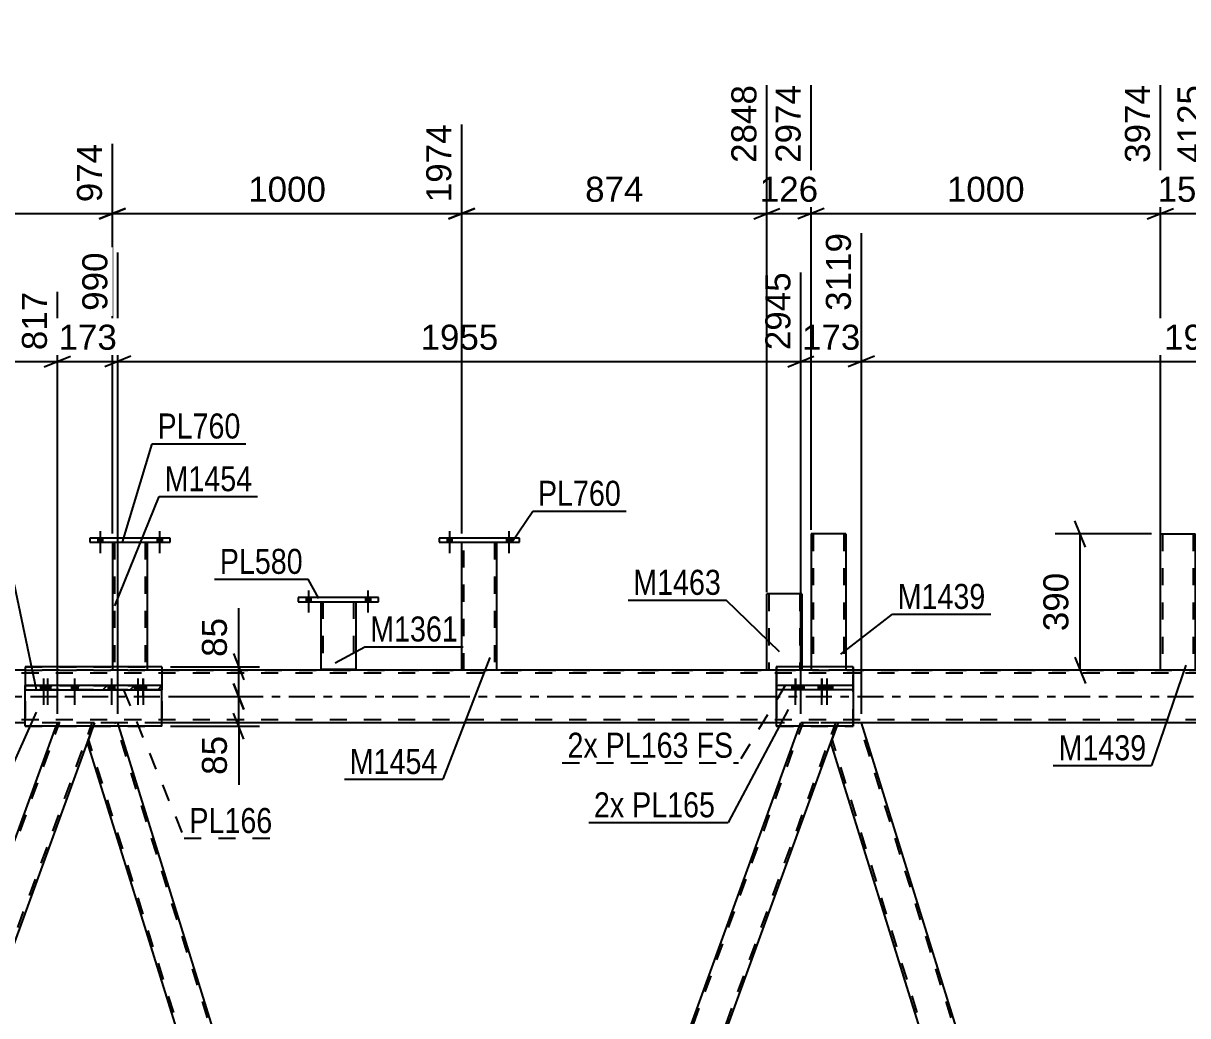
# Model space of a CAD drawing. Header units: millimetres. Extents: x 0 to 1189, y 0 to 841.
# Drawn here: x 126.6 to 259.9, y 559 to 672.6 of the extents above; entities that cross this region are included whole.
import ezdxf

# ---------------------------------------------------------------- set-up
doc = ezdxf.new("R2010")
doc.units = ezdxf.units.MM
doc.linetypes.add('DXK_LINE_DOT2', pattern=[3.9198, 1.9599, -1.9599])
doc.linetypes.add('DXK_LINE_DOT3', pattern=[5.9187, 2.979, -0.9799, 0.9799, -0.9799])
doc.styles.add('Arial', font='ARIAL.TTF', dxfattribs={"height": 0.2})
doc.styles.add('Arial Narrow', font='ARIALN.TTF', dxfattribs={"height": 0.2})

# ---------------------------------------------------------------- blocks, each defined once
blk = doc.blocks.new('Part-203723932-4303 - 4226')
at = {"color": 2, "linetype": 'Continuous'}
for p, q in [((221.59, 598.93), (212.79, 598.93)), ((212.79, 598.93), (212.79, 596.77)), ((221.59, 598.93), (221.59, 592.13)), ((212.79, 596.29), (212.79, 592.13)), ((221.59, 592.13), (212.79, 592.13))]:
    blk.add_line(p, q, dxfattribs=at)
at = {"color": 7, "linetype": 'DXK_LINE_DOT2'}
for p in [(212.79, 598.93), (212.79, 596.77)]:
    blk.add_line(p, (212.79, 596.29), dxfattribs=at)
blk = doc.blocks.new('Part-203723932-4416 - 4226')
at = {"color": 7, "linetype": 'DXK_LINE_DOT2'}
for p, q in [((212.82, 598.93), (212.82, 592.13)), ((221.6, 598.93), (212.82, 598.93)), ((221.6, 592.13), (221.6, 598.53)), ((212.82, 592.13), (221.6, 592.13))]:
    blk.add_line(p, q, dxfattribs=at)
at = {"color": 2, "linetype": 'Continuous'}
for p in [(221.59, 598.93), (221.6, 598.53)]:
    blk.add_line(p, (221.6, 598.93), dxfattribs=at)
blk = doc.blocks.new('Part-203723932-4243 - 4226')
at = {"color": 2, "linetype": 'Continuous'}
for p, q in [((256.78, 598.53), (256.78, 614.13)), ((256.78, 614.13), (260.78, 614.13)), ((260.78, 614.13), (260.78, 598.53))]:
    blk.add_line(p, q, dxfattribs=at)
at = {"color": 7, "linetype": 'DXK_LINE_DOT2'}
for p, q in [((257.02, 614.13), (257.02, 598.53)), ((260.46, 614.13), (260.48, 614.13)), ((260.48, 614.13), (260.52, 614.13)), ((260.52, 614.13), (260.54, 614.13)), ((260.54, 614.13), (260.54, 598.53)), ((260.78, 598.53), (256.78, 598.53))]:
    blk.add_line(p, q, dxfattribs=at)
blk = doc.blocks.new('Part-203723932-4258 - 4226')
at = {"color": 2, "linetype": 'Continuous'}
for p, q in [((176.78, 598.53), (176.78, 613.17)), ((180.78, 613.17), (180.78, 598.53))]:
    blk.add_line(p, q, dxfattribs=at)
at = {"color": 7, "linetype": 'DXK_LINE_DOT2'}
for p, q in [((176.78, 613.17), (180.78, 613.17)), ((177.02, 598.53), (177.02, 613.17)), ((180.54, 613.17), (180.54, 598.53)), ((180.78, 598.53), (176.78, 598.53))]:
    blk.add_line(p, q, dxfattribs=at)
blk = doc.blocks.new('Part-203723932-4267 - 4226')
at = {"color": 7, "linetype": 'DXK_LINE_DOT2'}
for p, q in [((324.33, 598.21), (97.8, 598.21)), ((126.79, 598.53), (324.33, 598.53)), ((142.45, 598.53), (126.79, 598.53)), ((221.59, 598.53), (212.79, 598.53)), ((324.33, 592.85), (97.8, 592.85)), ((142.45, 592.53), (126.79, 592.53)), ((221.59, 592.53), (212.79, 592.53))]:
    blk.add_line(p, q, dxfattribs=at)
at = {"color": 2, "linetype": 'Continuous'}
for p, q in [((126.79, 598.53), (101.8, 598.53)), ((212.79, 598.53), (142.45, 598.53)), ((324.33, 598.53), (221.59, 598.53)), ((126.79, 592.53), (101.8, 592.53)), ((212.79, 592.53), (142.45, 592.53)), ((324.33, 592.53), (221.59, 592.53))]:
    blk.add_line(p, q, dxfattribs=at)
at = {"color": 7, "linetype": 'DXK_LINE_DOT3'}
blk.add_line((97.8, 595.53), (324.33, 595.53), dxfattribs=at)
blk = doc.blocks.new('Part-203723932-4395 - 4226')
at = {"color": 7, "linetype": 'DXK_LINE_DOT2'}
for p, q in [((126.79, 596.77), (126.79, 596.29)), ((142.45, 596.77), (126.79, 596.77)), ((126.79, 596.29), (142.45, 596.29)), ((142.45, 596.29), (142.45, 596.77))]:
    blk.add_line(p, q, dxfattribs=at)
blk = doc.blocks.new('Part-203723932-4276 - 4226')
at = {"color": 2, "linetype": 'Continuous'}
for p, q in [((219.72, 592.13), (219.05, 590.28)), ((258.62, 476.78), (222.54, 592.53)), ((255.51, 473.31), (219.05, 590.28)), ((257.35, 473.31), (258.62, 476.78))]:
    blk.add_line(p, q, dxfattribs=at)
at = {"color": 7, "linetype": 'DXK_LINE_DOT2'}
for p, q in [((219.87, 592.53), (219.72, 592.13)), ((222.54, 592.53), (219.87, 592.53)), ((258.48, 476.41), (222.29, 592.53)), ((255.76, 473.31), (219.19, 590.65)), ((255.51, 473.31), (257.35, 473.31)), ((255.55, 473.31), (255.51, 473.31))]:
    blk.add_line(p, q, dxfattribs=at)
blk = doc.blocks.new('Part-203723932-4291 - 4226')
at = {"color": 7, "linetype": 'DXK_LINE_DOT2'}
for p, q in [((301, 592.53), (257.61, 473.31)), ((304.75, 592.53), (261.36, 473.31)), ((300.75, 592.53), (305, 592.53)), ((305, 592.53), (304.18, 590.28)), ((258.62, 476.78), (257.35, 473.31)), ((261.61, 473.31), (257.35, 473.31)), ((257.39, 473.31), (257.35, 473.31))]:
    blk.add_line(p, q, dxfattribs=at)
at = {"color": 2, "linetype": 'Continuous'}
for p, q in [((258.62, 476.78), (300.75, 592.53)), ((304.18, 590.28), (261.61, 473.31))]:
    blk.add_line(p, q, dxfattribs=at)
blk = doc.blocks.new('Part-203723932-4354 - 4226')
at = {"color": 2, "linetype": 'Continuous'}
for p, q in [((212.79, 596.77), (212.79, 596.29)), ((221.59, 596.77), (212.79, 596.77)), ((221.59, 596.29), (212.79, 596.29)), ((219.19, 596.29), (219.19, 596.77)), ((221.59, 596.77), (221.59, 596.29))]:
    blk.add_line(p, q, dxfattribs=at)
blk = doc.blocks.new('Part-203723932-4310 - 4226')
at = {"color": 2, "linetype": 'Continuous'}
for p, q in [((134.59, 592.13), (133.92, 590.28)), ((173.06, 478.14), (137.53, 592.13)), ((168.87, 478.14), (133.92, 590.28))]:
    blk.add_line(p, q, dxfattribs=at)
at = {"color": 7, "linetype": 'DXK_LINE_DOT2'}
for p, q in [((134.73, 592.53), (134.59, 592.13)), ((137.4, 592.53), (134.73, 592.53)), ((173.35, 476.41), (137.15, 592.53)), ((137.53, 592.13), (137.4, 592.53)), ((170.63, 473.31), (134.05, 590.65)), ((170.38, 473.31), (168.87, 478.14)), ((173.48, 476.78), (173.06, 478.14)), ((172.22, 473.31), (173.48, 476.78)), ((170.38, 473.31), (172.22, 473.31)), ((170.38, 473.31), (170.41, 473.31))]:
    blk.add_line(p, q, dxfattribs=at)
blk = doc.blocks.new('Part-203723932-4349 - 4226')
at = {"color": 7, "linetype": 'DXK_LINE_DOT2'}
for p, q in [((221.6, 596.77), (212.82, 596.77)), ((212.82, 596.77), (212.82, 596.29)), ((221.6, 596.29), (212.82, 596.29)), ((219.23, 596.77), (219.23, 596.29)), ((221.6, 596.77), (221.6, 596.29))]:
    blk.add_line(p, q, dxfattribs=at)
blk = doc.blocks.new('Part-203723932-4432 - 4226')
at = {"color": 7, "linetype": 'DXK_LINE_DOT2'}
for p, q in [((172.48, 473.31), (215.87, 592.53)), ((176.22, 473.31), (219.61, 592.53)), ((215.47, 592.13), (215.61, 592.53)), ((219.87, 592.53), (215.61, 592.53)), ((219.05, 590.28), (219.87, 592.53)), ((172.22, 473.31), (173.98, 478.14)), ((176.48, 473.31), (178.23, 478.14)), ((176.48, 473.31), (172.22, 473.31)), ((172.22, 473.31), (172.26, 473.31))]:
    blk.add_line(p, q, dxfattribs=at)
at = {"color": 2, "linetype": 'Continuous'}
for p, q in [((173.98, 478.14), (215.47, 592.13)), ((178.23, 478.14), (219.05, 590.28))]:
    blk.add_line(p, q, dxfattribs=at)
blk = doc.blocks.new('Part-203723932-4411 - 4226')
at = {"color": 2, "linetype": 'Continuous'}
for p, q in [((142.45, 598.93), (126.79, 598.93)), ((126.79, 598.93), (126.79, 596.77)), ((142.45, 598.93), (142.45, 596.77)), ((126.79, 592.13), (126.79, 596.29)), ((142.45, 592.13), (142.45, 596.29)), ((142.45, 592.13), (126.79, 592.13))]:
    blk.add_line(p, q, dxfattribs=at)
at = {"color": 7, "linetype": 'DXK_LINE_DOT2'}
for p, q in [((126.79, 596.77), (126.79, 596.29)), ((142.45, 596.77), (142.45, 596.29))]:
    blk.add_line(p, q, dxfattribs=at)
blk = doc.blocks.new('Part-203723932-4427 - 4226')
at = {"color": 2, "linetype": 'Continuous'}
for p, q in [((87.09, 473.31), (130.33, 592.13)), ((91.34, 473.31), (133.92, 590.28))]:
    blk.add_line(p, q, dxfattribs=at)
at = {"color": 7, "linetype": 'DXK_LINE_DOT2'}
for p, q in [((87.34, 473.31), (130.73, 592.53)), ((91.09, 473.31), (134.48, 592.53)), ((130.48, 592.53), (130.33, 592.13)), ((134.73, 592.53), (130.48, 592.53)), ((133.92, 590.28), (134.73, 592.53)), ((91.34, 473.31), (87.09, 473.31)), ((87.12, 473.31), (87.09, 473.31))]:
    blk.add_line(p, q, dxfattribs=at)
blk = doc.blocks.new('Bolt-203723932-4451 - 4226')
at = {"color": 1, "linetype": 'DXK_LINE_DOT2'}
for p, q in [((129.35, 597.57), (129.35, 594.57)), ((132.45, 597.57), (132.45, 594.57)), ((128.99, 596.77), (128.99, 596.29)), ((129.71, 596.77), (129.71, 596.29)), ((132.09, 596.77), (132.09, 596.29)), ((132.81, 596.77), (132.81, 596.29))]:
    blk.add_line(p, q, dxfattribs=at)
blk = doc.blocks.new('Bolt-203723932-4452 - 4226')
at = {"color": 1, "linetype": 'DXK_LINE_DOT2'}
for p, q in [((136.67, 597.57), (136.67, 594.57)), ((139.68, 597.57), (139.68, 594.57)), ((140.28, 597.57), (140.28, 594.57)), ((136.31, 596.77), (136.31, 596.29)), ((137.03, 596.77), (137.03, 596.29)), ((139.32, 596.77), (139.32, 596.29)), ((139.92, 596.77), (139.92, 596.29)), ((140.04, 596.77), (140.04, 596.29)), ((140.64, 596.77), (140.64, 596.29))]:
    blk.add_line(p, q, dxfattribs=at)
blk = doc.blocks.new('Part-203723932-4458 - 4226')
at = {"color": 7, "linetype": 'DXK_LINE_DOT2'}
for p, q in [((126.79, 598.93), (126.79, 592.13)), ((126.79, 598.93), (142.45, 598.93)), ((142.45, 598.93), (142.45, 592.13)), ((126.79, 592.13), (142.45, 592.13))]:
    blk.add_line(p, q, dxfattribs=at)
blk = doc.blocks.new('Part-203723932-4492 - 4226')
at = {"linetype": 'Continuous'}
h = blk.add_hatch(dxfattribs=at)
h.set_pattern_fill('', scale=0.7, style=0, pattern_type=0)
h.set_pattern_definition([(45, (142.4548, 596.7712), (-1.57154, 1.57154), [])])
h.paths.add_polyline_path([(142.45, 596.29), (142.45, 596.77), (126.79, 596.77), (126.79, 596.29)])
at = {"color": 7, "linetype": 'DXK_LINE_DOT2'}
for p, q in [((126.79, 596.29), (126.79, 596.77)), ((126.79, 596.77), (142.45, 596.77)), ((142.45, 596.29), (126.79, 596.29)), ((142.45, 596.77), (142.45, 596.29))]:
    blk.add_line(p, q, dxfattribs=at)
at = {"color": 2, "linetype": 'Continuous'}
for p, q in [((126.79, 596.29), (126.79, 596.77)), ((142.45, 596.77), (126.79, 596.77)), ((126.79, 596.29), (142.45, 596.29)), ((142.45, 596.29), (142.45, 596.77))]:
    blk.add_line(p, q, dxfattribs=at)
blk = doc.blocks.new('Part-203723932-4717 - 4226')
at = {"color": 2, "linetype": 'Continuous'}
for p, q in [((216.78, 614.13), (216.78, 598.93)), ((220.78, 614.13), (216.78, 614.13)), ((220.78, 614.13), (220.78, 598.93))]:
    blk.add_line(p, q, dxfattribs=at)
at = {"color": 7, "linetype": 'DXK_LINE_DOT2'}
for p, q in [((217.02, 614.13), (217.02, 598.53)), ((220.47, 614.13), (220.48, 614.13)), ((220.48, 614.13), (220.52, 614.13)), ((220.52, 614.13), (220.54, 614.13)), ((220.54, 614.13), (220.54, 598.53)), ((216.78, 598.93), (216.78, 598.53)), ((220.78, 598.93), (220.78, 598.53)), ((220.78, 598.53), (216.78, 598.53))]:
    blk.add_line(p, q, dxfattribs=at)
blk = doc.blocks.new('Bolt-203723932-4824 - 4226')
at = {"linetype": 'Continuous'}
for points in [[(135.1, 613.17), (135.66, 613.17), (135.66, 613.65), (135.1, 613.65)], [(135.1, 613.17), (135.66, 613.17), (135.66, 613.65), (135.1, 613.65)], [(141.9, 613.17), (142.46, 613.17), (142.46, 613.65), (141.9, 613.65)], [(141.9, 613.17), (142.46, 613.17), (142.46, 613.65), (141.9, 613.65)]]:
    blk.add_hatch(color=1, dxfattribs=at).paths.add_polyline_path(points)
at = {"color": 1, "linetype": 'Continuous'}
for p, q in [((135.1, 613.65), (135.1, 613.17)), ((135.1, 613.65), (135.1, 613.17)), ((135.38, 614.45), (135.38, 611.93)), ((135.38, 614.45), (135.38, 611.93)), ((135.66, 613.65), (135.66, 613.17)), ((135.66, 613.65), (135.66, 613.17)), ((141.9, 613.65), (141.9, 613.17)), ((141.9, 613.65), (141.9, 613.17)), ((142.18, 614.45), (142.18, 611.93)), ((142.18, 614.45), (142.18, 611.93)), ((142.46, 613.65), (142.46, 613.17)), ((142.46, 613.65), (142.46, 613.17))]:
    blk.add_line(p, q, dxfattribs=at)
blk = doc.blocks.new('Bolt-203723932-4551 - 4226')
at = {"linetype": 'Continuous'}
for points in [[(129.25, 596.77), (128.53, 596.77), (128.53, 596.29), (129.25, 596.29)], [(129.71, 596.77), (128.99, 596.77), (128.99, 596.29), (129.71, 596.29)], [(132.8, 596.77), (132.08, 596.77), (132.08, 596.29), (132.8, 596.29)]]:
    blk.add_hatch(color=1, dxfattribs=at).paths.add_polyline_path(points)
at = {"color": 1, "linetype": 'Continuous'}
for p, q in [((128.89, 597.57), (128.89, 594.57)), ((129.35, 597.57), (129.35, 594.57)), ((132.44, 597.57), (132.44, 594.57)), ((128.53, 596.77), (128.53, 596.29)), ((128.99, 596.77), (128.99, 596.29)), ((129.25, 596.77), (129.25, 596.29)), ((129.71, 596.77), (129.71, 596.29)), ((132.08, 596.77), (132.08, 596.29)), ((132.8, 596.77), (132.8, 596.29))]:
    blk.add_line(p, q, dxfattribs=at)
blk = doc.blocks.new('Bolt-203723932-4552 - 4226')
at = {"linetype": 'Continuous'}
for points in [[(137.03, 596.77), (136.31, 596.77), (136.31, 596.29), (137.03, 596.29)], [(140.04, 596.77), (139.32, 596.77), (139.32, 596.29), (140.04, 596.29)], [(140.65, 596.77), (139.93, 596.77), (139.93, 596.29), (140.65, 596.29)]]:
    blk.add_hatch(color=1, dxfattribs=at).paths.add_polyline_path(points)
at = {"color": 1, "linetype": 'Continuous'}
for p, q in [((136.67, 597.57), (136.67, 594.57)), ((139.68, 597.57), (139.68, 594.57)), ((140.29, 597.57), (140.29, 594.57)), ((136.31, 596.77), (136.31, 596.29)), ((137.03, 596.77), (137.03, 596.29)), ((139.32, 596.77), (139.32, 596.29)), ((139.93, 596.77), (139.93, 596.29)), ((140.04, 596.77), (140.04, 596.29)), ((140.65, 596.77), (140.65, 596.29))]:
    blk.add_line(p, q, dxfattribs=at)
blk = doc.blocks.new('Bolt-203723932-4553 - 4226')
at = {"color": 1, "linetype": 'DXK_LINE_DOT2'}
for p, q in [((214.98, 597.57), (214.98, 594.57)), ((215.58, 597.57), (215.58, 594.57)), ((218, 597.57), (218, 594.57)), ((218.6, 597.57), (218.6, 594.57)), ((214.62, 596.77), (214.62, 596.29)), ((215.22, 596.77), (215.22, 596.29)), ((215.34, 596.77), (215.34, 596.29)), ((215.94, 596.77), (215.94, 596.29)), ((217.64, 596.77), (217.64, 596.29)), ((218.24, 596.77), (218.24, 596.29)), ((218.36, 596.77), (218.36, 596.29)), ((218.96, 596.77), (218.96, 596.29))]:
    blk.add_line(p, q, dxfattribs=at)
blk = doc.blocks.new('Part-203723932-4897 - 4226')
at = {"color": 2, "linetype": 'Continuous'}
for p, q in [((134.18, 613.65), (134.18, 613.17)), ((143.38, 613.65), (134.18, 613.65)), ((143.38, 613.17), (143.38, 613.65)), ((134.18, 613.17), (143.38, 613.17))]:
    blk.add_line(p, q, dxfattribs=at)
blk = doc.blocks.new('Bolt-203723932-4632 - 4226')
at = {"linetype": 'Continuous'}
for points in [[(215.31, 596.77), (214.59, 596.77), (214.59, 596.29), (215.31, 596.29)], [(215.92, 596.77), (215.2, 596.77), (215.2, 596.29), (215.92, 596.29)], [(218.33, 596.77), (217.61, 596.77), (217.61, 596.29), (218.33, 596.29)], [(218.93, 596.77), (218.21, 596.77), (218.21, 596.29), (218.93, 596.29)]]:
    blk.add_hatch(color=1, dxfattribs=at).paths.add_polyline_path(points)
at = {"color": 1, "linetype": 'Continuous'}
for p, q in [((214.95, 597.57), (214.95, 594.57)), ((215.56, 597.57), (215.56, 594.57)), ((217.97, 597.57), (217.97, 594.57)), ((218.57, 597.57), (218.57, 594.57)), ((214.59, 596.77), (214.59, 596.29)), ((215.2, 596.77), (215.2, 596.29)), ((215.31, 596.77), (215.31, 596.29)), ((215.92, 596.77), (215.92, 596.29)), ((217.61, 596.77), (217.61, 596.29)), ((218.21, 596.77), (218.21, 596.29)), ((218.33, 596.77), (218.33, 596.29)), ((218.93, 596.77), (218.93, 596.29))]:
    blk.add_line(p, q, dxfattribs=at)
blk = doc.blocks.new('Part-203723932-4645 - 4226')
at = {"color": 2, "linetype": 'Continuous'}
for p, q in [((174.18, 613.65), (174.18, 613.17)), ((183.38, 613.65), (174.18, 613.65)), ((183.38, 613.17), (183.38, 613.65)), ((174.18, 613.17), (183.38, 613.17))]:
    blk.add_line(p, q, dxfattribs=at)
blk = doc.blocks.new('Bolt-203723932-4686 - 4226')
at = {"linetype": 'Continuous'}
for points in [[(175.1, 613.17), (175.66, 613.17), (175.66, 613.65), (175.1, 613.65)], [(175.1, 613.17), (175.66, 613.17), (175.66, 613.65), (175.1, 613.65)], [(181.9, 613.17), (182.46, 613.17), (182.46, 613.65), (181.9, 613.65)], [(181.9, 613.17), (182.46, 613.17), (182.46, 613.65), (181.9, 613.65)]]:
    blk.add_hatch(color=1, dxfattribs=at).paths.add_polyline_path(points)
at = {"color": 1, "linetype": 'Continuous'}
for p, q in [((175.1, 613.65), (175.1, 613.17)), ((175.1, 613.65), (175.1, 613.17)), ((175.38, 614.45), (175.38, 611.93)), ((175.38, 614.45), (175.38, 611.93)), ((175.66, 613.65), (175.66, 613.17)), ((175.66, 613.65), (175.66, 613.17)), ((181.9, 613.65), (181.9, 613.17)), ((181.9, 613.65), (181.9, 613.17)), ((182.18, 614.45), (182.18, 611.93)), ((182.18, 614.45), (182.18, 611.93)), ((182.46, 613.65), (182.46, 613.17)), ((182.46, 613.65), (182.46, 613.17))]:
    blk.add_line(p, q, dxfattribs=at)
blk = doc.blocks.new('Part-203723932-4774 - 4226')
at = {"color": 2, "linetype": 'Continuous'}
for p, q in [((211.72, 598.53), (211.72, 607.26)), ((215.72, 607.26), (211.72, 607.26)), ((215.72, 607.26), (215.72, 598.93))]:
    blk.add_line(p, q, dxfattribs=at)
at = {"color": 7, "linetype": 'DXK_LINE_DOT2'}
for p, q in [((211.96, 607.26), (211.96, 598.53)), ((215.41, 607.26), (215.42, 607.26)), ((215.42, 607.26), (215.46, 607.26)), ((215.46, 607.26), (215.48, 607.26)), ((215.48, 607.26), (215.48, 598.53)), ((215.72, 598.93), (215.72, 598.53)), ((215.72, 598.53), (211.72, 598.53))]:
    blk.add_line(p, q, dxfattribs=at)
blk = doc.blocks.new('Part-203723932-4794 - 4226')
at = {"color": 2, "linetype": 'Continuous'}
for p, q in [((160.64, 606.37), (160.64, 598.6)), ((164.64, 606.37), (164.64, 598.6)), ((164.6, 598.6), (160.64, 598.6)), ((164.64, 598.6), (164.6, 598.6))]:
    blk.add_line(p, q, dxfattribs=at)
at = {"color": 7, "linetype": 'DXK_LINE_DOT2'}
for p, q in [((160.64, 606.37), (164.64, 606.37)), ((160.88, 606.37), (160.88, 598.6)), ((164.4, 606.37), (164.4, 598.6)), ((164.38, 598.6), (164.4, 598.6)), ((164.64, 598.6), (164.64, 598.6))]:
    blk.add_line(p, q, dxfattribs=at)
blk = doc.blocks.new('Part-203723932-4799 - 4226')
at = {"color": 2, "linetype": 'Continuous'}
for p, q in [((158.04, 606.85), (158.04, 606.37)), ((167.24, 606.85), (158.04, 606.85)), ((167.24, 606.37), (167.24, 606.85)), ((158.04, 606.37), (167.24, 606.37))]:
    blk.add_line(p, q, dxfattribs=at)
blk = doc.blocks.new('Bolt-203723932-4823 - 4226')
at = {"linetype": 'Continuous'}
for points in [[(158.96, 606.37), (159.52, 606.37), (159.52, 606.85), (158.96, 606.85)], [(158.96, 606.37), (159.52, 606.37), (159.52, 606.85), (158.96, 606.85)], [(165.76, 606.37), (166.32, 606.37), (166.32, 606.85), (165.76, 606.85)], [(165.76, 606.37), (166.32, 606.37), (166.32, 606.85), (165.76, 606.85)]]:
    blk.add_hatch(color=1, dxfattribs=at).paths.add_polyline_path(points)
at = {"color": 1, "linetype": 'Continuous'}
for p, q in [((158.96, 606.85), (158.96, 606.37)), ((158.96, 606.85), (158.96, 606.37)), ((159.24, 607.65), (159.24, 605.13)), ((159.24, 607.65), (159.24, 605.13)), ((159.52, 606.85), (159.52, 606.37)), ((159.52, 606.85), (159.52, 606.37)), ((165.76, 606.85), (165.76, 606.37)), ((165.76, 606.85), (165.76, 606.37)), ((166.04, 607.65), (166.04, 605.13)), ((166.04, 607.65), (166.04, 605.13)), ((166.32, 606.85), (166.32, 606.37)), ((166.32, 606.85), (166.32, 606.37))]:
    blk.add_line(p, q, dxfattribs=at)
blk = doc.blocks.new('Part-203723932-4902 - 4226')
at = {"color": 2, "linetype": 'Continuous'}
for p, q in [((136.78, 613.17), (136.78, 598.93)), ((140.78, 613.17), (140.78, 598.93))]:
    blk.add_line(p, q, dxfattribs=at)
at = {"color": 7, "linetype": 'DXK_LINE_DOT2'}
for p, q in [((136.78, 613.17), (140.78, 613.17)), ((137.02, 613.17), (137.02, 598.53)), ((140.54, 613.17), (140.54, 598.53)), ((136.78, 598.93), (136.78, 598.53)), ((140.78, 598.93), (140.78, 598.53)), ((140.78, 598.53), (136.78, 598.53))]:
    blk.add_line(p, q, dxfattribs=at)
blk = doc.blocks.new('StraightDimension-203723932-18892 - 4226')
at = {"color": 7, "linetype": 'Continuous'}
for p, q in [((248.19, 612.63), (246.99, 615.63)), ((255.78, 614.13), (244.74, 614.13)), ((247.59, 598.53), (247.59, 614.13)), ((246.99, 600.03), (248.19, 597.03)), ((255.78, 598.53), (244.74, 598.53))]:
    blk.add_line(p, q, dxfattribs=at)
at = {"color": 0}
blk.add_wipeout([(246.84, 610.27), (242.64, 610.27), (242.64, 602.4), (246.84, 602.4)], dxfattribs=at)
at = {"color": 3, "style": 'Arial'}
blk.add_text('390', height=2.865, rotation=90.0002, dxfattribs=at).set_placement((246.24, 603))
blk = doc.blocks.new('StraightDimension-203723932-49500 - 4226')
at = {"color": 7, "linetype": 'Continuous'}
for p, q in [((216.78, 614.61), (216.78, 665.49)), ((256.78, 613.52), (256.78, 665.49)), ((218.28, 651.39), (215.28, 650.19)), ((216.78, 650.79), (256.78, 650.79)), ((255.28, 650.19), (258.28, 651.39))]:
    blk.add_line(p, q, dxfattribs=at)
at = {"color": 0}
blk.add_wipeout([(241.82, 651.54), (241.82, 655.74), (231.73, 655.74), (231.73, 651.54)], dxfattribs=at)
at = {"color": 3, "style": 'Arial'}
blk.add_text('1000', height=2.865, dxfattribs=at).set_placement((232.33, 652.14))
at = {"color": 0, "linetype": 'Continuous'}
blk.add_wipeout([(256.18, 666.09), (251.98, 666.09), (251.98, 655.99), (256.18, 655.99)], dxfattribs=at)
at = {"color": 3, "linetype": 'Continuous', "style": 'Arial'}
blk.add_text('3974', height=2.865, rotation=90.0002, dxfattribs=at).set_placement((255.58, 656.59))
blk = doc.blocks.new('StraightDimension-203723932-49499 - 4226')
at = {"color": 7, "linetype": 'Continuous'}
for p, q in [((256.78, 613.52), (256.78, 665.49)), ((262.8, 606.94), (262.8, 665.49)), ((255.28, 650.19), (258.28, 651.39)), ((256.78, 650.79), (262.8, 650.79)), ((264.3, 651.39), (261.3, 650.19))]:
    blk.add_line(p, q, dxfattribs=at)
at = {"color": 0}
blk.add_wipeout([(263.72, 651.54), (263.72, 655.74), (255.85, 655.74), (255.85, 651.54)], dxfattribs=at)
at = {"color": 3, "style": 'Arial'}
blk.add_text('151', height=2.865, dxfattribs=at).set_placement((256.45, 652.14))
at = {"color": 0, "linetype": 'Continuous'}
blk.add_wipeout([(262.2, 666.09), (258, 666.09), (258, 655.99), (262.2, 655.99)], dxfattribs=at)
at = {"color": 3, "linetype": 'Continuous', "style": 'Arial'}
blk.add_text('4125', height=2.865, rotation=90.0002, dxfattribs=at).set_placement((261.6, 656.59))
blk = doc.blocks.new('StraightDimension-203723932-50500 - 4226')
at = {"color": 7, "linetype": 'Continuous'}
for p, q in [((151.24, 598.93), (151.24, 605.63)), ((151.24, 598.93), (151.24, 605.63)), ((150.64, 600.43), (151.84, 597.43)), ((143.45, 598.93), (153.64, 598.93)), ((151.24, 595.53), (151.24, 598.93)), ((151.84, 594.03), (150.64, 597.03)), ((143.45, 595.53), (153.64, 595.53))]:
    blk.add_line(p, q, dxfattribs=at)
at = {"color": 0}
blk.add_wipeout([(150.49, 605.1), (146.29, 605.1), (146.29, 599.46), (150.49, 599.46)], dxfattribs=at)
at = {"color": 3, "style": 'Arial'}
blk.add_text('85', height=2.865, rotation=90.0002, dxfattribs=at).set_placement((149.89, 600.06))
blk = doc.blocks.new('StraightDimension-203723932-12432 - 4226')
at = {"color": 7, "linetype": 'Continuous'}
for p, q in [((130.48, 593.53), (130.48, 641.83)), ((97.8, 599.53), (97.8, 637.38)), ((99.3, 634.46), (96.3, 633.26)), ((97.8, 633.86), (130.48, 633.86)), ((128.98, 633.26), (131.98, 634.46))]:
    blk.add_line(p, q, dxfattribs=at)
at = {"color": 0}
blk.add_wipeout([(118.07, 634.61), (118.07, 638.81), (110.2, 638.81), (110.2, 634.61)], dxfattribs=at)
at = {"color": 3, "style": 'Arial'}
blk.add_text('817', height=2.865, dxfattribs=at).set_placement((110.8, 635.21))
at = {"color": 0, "linetype": 'Continuous'}
for points in [[(129.88, 642.43), (125.68, 642.43), (125.68, 634.56), (129.88, 634.56)], [(97.2, 637.98), (93, 637.98), (93, 634.56), (97.2, 634.56)]]:
    blk.add_wipeout(points, dxfattribs=at)
at = {"color": 3, "linetype": 'Continuous', "style": 'Arial'}
for s, height, p in [('817', 2.865, (129.28, 635.16)), ('0', 2.87, (96.6, 635.16))]:
    blk.add_text(s, height=height, rotation=90.0002, dxfattribs=at).set_placement(p)
blk = doc.blocks.new('StraightDimension-203723932-49503 - 4226')
at = {"color": 7, "linetype": 'Continuous'}
for p, q in [((176.78, 614.17), (176.78, 660.99)), ((136.78, 614.17), (136.78, 658.77)), ((138.28, 651.39), (135.28, 650.19)), ((136.78, 650.79), (176.78, 650.79)), ((175.28, 650.19), (178.28, 651.39))]:
    blk.add_line(p, q, dxfattribs=at)
at = {"color": 0}
blk.add_wipeout([(161.82, 651.54), (161.82, 655.74), (151.73, 655.74), (151.73, 651.54)], dxfattribs=at)
at = {"color": 3, "style": 'Arial'}
blk.add_text('1000', height=2.865, dxfattribs=at).set_placement((152.33, 652.14))
at = {"color": 0, "linetype": 'Continuous'}
blk.add_wipeout([(176.18, 661.59), (171.98, 661.59), (171.98, 651.49), (176.18, 651.49)], dxfattribs=at)
at = {"color": 3, "linetype": 'Continuous', "style": 'Arial'}
blk.add_text('1974', height=2.865, rotation=90.0002, dxfattribs=at).set_placement((175.58, 652.09))
blk = doc.blocks.new('StraightDimension-203723932-49504 - 4226')
at = {"color": 7, "linetype": 'Continuous'}
for p, q in [((104.36, 614.89), (104.36, 672.57)), ((136.78, 614.17), (136.78, 658.77)), ((105.86, 651.39), (102.86, 650.19)), ((104.36, 650.79), (136.78, 650.79)), ((135.28, 650.19), (138.28, 651.39))]:
    blk.add_line(p, q, dxfattribs=at)
at = {"color": 0}
blk.add_wipeout([(124.5, 651.54), (124.5, 655.74), (116.63, 655.74), (116.63, 651.54)], dxfattribs=at)
at = {"color": 3, "style": 'Arial'}
blk.add_text('810', height=2.865, dxfattribs=at).set_placement((117.23, 652.14))
at = {"color": 0, "linetype": 'Continuous'}
blk.add_wipeout([(136.18, 659.37), (131.98, 659.37), (131.98, 651.49), (136.18, 651.49)], dxfattribs=at)
at = {"color": 3, "linetype": 'Continuous', "style": 'Arial'}
blk.add_text('974', height=2.865, rotation=90.0002, dxfattribs=at).set_placement((135.58, 652.09))
blk = doc.blocks.new('StraightDimension-203723932-12429 - 4226')
at = {"color": 7, "linetype": 'Continuous'}
for p, q in [((222.54, 593.53), (222.54, 648.55)), ((215.61, 593.53), (215.61, 644.05)), ((214.11, 633.26), (217.11, 634.46)), ((215.61, 633.86), (222.54, 633.86)), ((224.04, 634.46), (221.04, 633.26))]:
    blk.add_line(p, q, dxfattribs=at)
at = {"color": 0}
blk.add_wipeout([(223.01, 634.61), (223.01, 638.81), (215.14, 638.81), (215.14, 634.61)], dxfattribs=at)
at = {"color": 3, "style": 'Arial'}
blk.add_text('173', height=2.865, dxfattribs=at).set_placement((215.74, 635.21))
at = {"color": 0, "linetype": 'Continuous'}
blk.add_wipeout([(221.94, 649.15), (217.74, 649.15), (217.74, 639.06), (221.94, 639.06)], dxfattribs=at)
at = {"color": 3, "linetype": 'Continuous', "style": 'Arial'}
blk.add_text('3119', height=2.865, rotation=90.0002, dxfattribs=at).set_placement((221.34, 639.66))
blk = doc.blocks.new('StraightDimension-203723932-12428 - 4226')
at = {"color": 7, "linetype": 'Continuous'}
for p, q in [((222.54, 593.53), (222.54, 648.55)), ((300.75, 593.53), (300.75, 644.05)), ((224.04, 634.46), (221.04, 633.26)), ((222.54, 633.86), (300.75, 633.86)), ((299.25, 633.26), (302.25, 634.46))]:
    blk.add_line(p, q, dxfattribs=at)
at = {"color": 0}
blk.add_wipeout([(266.69, 634.61), (266.69, 638.81), (256.6, 638.81), (256.6, 634.61)], dxfattribs=at)
at = {"color": 3, "style": 'Arial'}
blk.add_text('1955', height=2.865, dxfattribs=at).set_placement((257.2, 635.21))
at = {"color": 0, "linetype": 'Continuous'}
blk.add_wipeout([(300.15, 644.65), (295.95, 644.65), (295.95, 634.56), (300.15, 634.56)], dxfattribs=at)
at = {"color": 3, "linetype": 'Continuous', "style": 'Arial'}
blk.add_text('5074', height=2.865, rotation=90.0002, dxfattribs=at).set_placement((299.55, 635.16))
blk = doc.blocks.new('StraightDimension-203723932-49501 - 4226')
at = {"color": 7, "linetype": 'Continuous'}
for p, q in [((211.72, 607.45), (211.72, 665.49)), ((216.78, 614.61), (216.78, 665.49)), ((210.22, 650.19), (213.22, 651.39)), ((211.72, 650.79), (216.78, 650.79)), ((218.28, 651.39), (215.28, 650.19))]:
    blk.add_line(p, q, dxfattribs=at)
at = {"color": 0}
blk.add_wipeout([(218.18, 651.54), (218.18, 655.74), (210.31, 655.74), (210.31, 651.54)], dxfattribs=at)
at = {"color": 3, "style": 'Arial'}
blk.add_text('126', height=2.865, dxfattribs=at).set_placement((210.91, 652.14))
at = {"color": 0, "linetype": 'Continuous'}
blk.add_wipeout([(216.18, 666.09), (211.98, 666.09), (211.98, 655.99), (216.18, 655.99)], dxfattribs=at)
at = {"color": 3, "linetype": 'Continuous', "style": 'Arial'}
blk.add_text('2974', height=2.865, rotation=90.0002, dxfattribs=at).set_placement((215.58, 656.59))
blk = doc.blocks.new('StraightDimension-203723932-12430 - 4226')
at = {"color": 7, "linetype": 'Continuous'}
for p, q in [((137.4, 593.53), (137.4, 646.33)), ((215.61, 593.53), (215.61, 644.05)), ((138.9, 634.46), (135.9, 633.26)), ((137.4, 633.86), (215.61, 633.86)), ((214.11, 633.26), (217.11, 634.46))]:
    blk.add_line(p, q, dxfattribs=at)
at = {"color": 0}
blk.add_wipeout([(181.56, 634.61), (181.56, 638.81), (171.46, 638.81), (171.46, 634.61)], dxfattribs=at)
at = {"color": 3, "style": 'Arial'}
blk.add_text('1955', height=2.865, dxfattribs=at).set_placement((172.06, 635.21))
at = {"color": 0, "linetype": 'Continuous'}
blk.add_wipeout([(215.01, 644.65), (210.81, 644.65), (210.81, 634.56), (215.01, 634.56)], dxfattribs=at)
at = {"color": 3, "linetype": 'Continuous', "style": 'Arial'}
blk.add_text('2945', height=2.865, rotation=90.0002, dxfattribs=at).set_placement((214.41, 635.16))
blk = doc.blocks.new('StraightDimension-203723932-12431 - 4226')
at = {"color": 7, "linetype": 'Continuous'}
for p, q in [((137.4, 593.53), (137.4, 646.33)), ((130.48, 593.53), (130.48, 641.83)), ((128.98, 633.26), (131.98, 634.46)), ((130.48, 633.86), (137.4, 633.86)), ((138.9, 634.46), (135.9, 633.26))]:
    blk.add_line(p, q, dxfattribs=at)
at = {"color": 0}
blk.add_wipeout([(137.88, 634.61), (137.88, 638.81), (130.01, 638.81), (130.01, 634.61)], dxfattribs=at)
at = {"color": 3, "style": 'Arial'}
blk.add_text('173', height=2.865, dxfattribs=at).set_placement((130.61, 635.21))
at = {"color": 0, "linetype": 'Continuous'}
blk.add_wipeout([(136.8, 646.93), (132.6, 646.93), (132.6, 639.06), (136.8, 639.06)], dxfattribs=at)
at = {"color": 3, "linetype": 'Continuous', "style": 'Arial'}
blk.add_text('990', height=2.865, rotation=90.0002, dxfattribs=at).set_placement((136.2, 639.66))
blk = doc.blocks.new('StraightDimension-203723932-49502 - 4226')
at = {"color": 7, "linetype": 'Continuous'}
for p, q in [((211.72, 607.45), (211.72, 665.49)), ((176.78, 614.17), (176.78, 660.99)), ((178.28, 651.39), (175.28, 650.19)), ((176.78, 650.79), (211.72, 650.79)), ((210.22, 650.19), (213.22, 651.39))]:
    blk.add_line(p, q, dxfattribs=at)
at = {"color": 0}
blk.add_wipeout([(198.18, 651.54), (198.18, 655.74), (190.31, 655.74), (190.31, 651.54)], dxfattribs=at)
at = {"color": 3, "style": 'Arial'}
blk.add_text('874', height=2.865, dxfattribs=at).set_placement((190.91, 652.14))
at = {"color": 0, "linetype": 'Continuous'}
blk.add_wipeout([(211.12, 666.09), (206.92, 666.09), (206.92, 655.99), (211.12, 655.99)], dxfattribs=at)
at = {"color": 3, "linetype": 'Continuous', "style": 'Arial'}
blk.add_text('2848', height=2.865, rotation=90.0002, dxfattribs=at).set_placement((210.52, 656.59))
blk = doc.blocks.new('StraightDimension-203723932-50501 - 4226')
at = {"color": 7, "linetype": 'Continuous'}
for p, q in [((150.64, 597.03), (151.84, 594.03)), ((143.45, 595.53), (153.64, 595.53)), ((151.24, 592.13), (151.24, 595.53)), ((151.84, 590.63), (150.64, 593.63)), ((143.45, 592.13), (153.64, 592.13)), ((151.24, 592.13), (151.24, 585.43)), ((151.24, 592.13), (151.24, 585.43))]:
    blk.add_line(p, q, dxfattribs=at)
at = {"color": 0}
blk.add_wipeout([(150.49, 591.61), (146.29, 591.61), (146.29, 585.96), (150.49, 585.96)], dxfattribs=at)
at = {"color": 3, "style": 'Arial'}
blk.add_text('85', height=2.865, rotation=90.0002, dxfattribs=at).set_placement((149.89, 586.56))
blk = doc.blocks.new('Mark-203723932-4239 - 4226')
at = {"color": 0}
blk.add_wipeout([(255.17, 588.23), (255.17, 591.23), (245.12, 591.23), (245.12, 588.23)], dxfattribs=at)
blk.add_wipeout([(255.17, 588.23), (255.17, 591.23), (245.12, 591.23), (245.12, 588.23)], dxfattribs=at)
at = {"color": 30, "linetype": 'Continuous'}
for p in [(259.71, 599.11), (244.52, 587.63)]:
    blk.add_line(p, (255.77, 587.63), dxfattribs=at)
at = {"color": 3, "style": 'Arial Narrow'}
blk.add_text('M1439', height=2.863, dxfattribs=at).set_placement((245.12, 588.23))
blk = doc.blocks.new('Mark-203723932-4254 - 4226')
at = {"color": 0}
blk.add_wipeout([(174.01, 586.65), (174.01, 589.65), (163.96, 589.65), (163.96, 586.65)], dxfattribs=at)
blk.add_wipeout([(174.01, 586.65), (174.01, 589.65), (163.96, 589.65), (163.96, 586.65)], dxfattribs=at)
at = {"color": 30, "linetype": 'Continuous'}
for p in [(180.01, 599.99), (163.36, 586.05)]:
    blk.add_line(p, (174.61, 586.05), dxfattribs=at)
at = {"color": 3, "style": 'Arial Narrow'}
blk.add_text('M1454', height=2.863, dxfattribs=at).set_placement((163.96, 586.65))
blk = doc.blocks.new('Mark-203723932-4790 - 4226')
at = {"color": 0}
blk.add_wipeout([(176.35, 601.82), (176.35, 604.82), (166.3, 604.82), (166.3, 601.82)], dxfattribs=at)
blk.add_wipeout([(176.35, 601.82), (176.35, 604.82), (166.3, 604.82), (166.3, 601.82)], dxfattribs=at)
at = {"color": 30, "linetype": 'Continuous'}
for p, q in [((162.3, 599.37), (165.7, 601.22)), ((165.7, 601.22), (176.95, 601.22))]:
    blk.add_line(p, q, dxfattribs=at)
at = {"color": 3, "style": 'Arial Narrow'}
blk.add_text('M1361', height=2.863, dxfattribs=at).set_placement((166.3, 601.82))
blk = doc.blocks.new('Mark-203723932-4641 - 4226')
at = {"color": 0}
blk.add_wipeout([(195.01, 617.35), (195.01, 620.35), (185.51, 620.35), (185.51, 617.35)], dxfattribs=at)
blk.add_wipeout([(195.01, 617.35), (195.01, 620.35), (185.51, 620.35), (185.51, 617.35)], dxfattribs=at)
at = {"color": 30, "linetype": 'Continuous'}
for p, q in [((182.52, 613.17), (184.91, 616.75)), ((184.91, 616.75), (195.61, 616.75))]:
    blk.add_line(p, q, dxfattribs=at)
at = {"color": 3, "style": 'Arial Narrow'}
blk.add_text('PL760', height=2.863, dxfattribs=at).set_placement((185.51, 617.35))
blk = doc.blocks.new('MarkSet-203723932-5427 - 4226')
at = {"color": 30, "linetype": 'Continuous'}
blk.add_line((128.05, 593.72), (122.01, 580.25), dxfattribs=at)
at = {"color": 0}
for points in [[(110.11, 580.85), (110.11, 583.85), (106.64, 583.85), (106.64, 580.85)], [(120.51, 580.85), (120.51, 583.85), (111.01, 583.85), (111.01, 580.85)]]:
    blk.add_wipeout(points, dxfattribs=at)
for points in [[(110.11, 580.85), (110.11, 583.85), (106.64, 583.85), (106.64, 580.85)], [(120.51, 580.85), (120.51, 583.85), (111.01, 583.85), (111.01, 580.85)]]:
    blk.add_wipeout(points, dxfattribs=at)
at = {"color": 30, "linetype": 'Continuous'}
blk.add_line((106.04, 580.25), (122.01, 580.25), dxfattribs=at)
at = {"color": 3, "style": 'Arial Narrow'}
for s, p in [('2x', (106.64, 580.85)), ('PL167', (111.01, 580.85))]:
    blk.add_text(s, height=2.863, dxfattribs=at).set_placement(p)
blk = doc.blocks.new('Mark-203723932-4770 - 4226')
at = {"color": 0}
blk.add_wipeout([(206.47, 607.16), (206.47, 610.16), (196.42, 610.16), (196.42, 607.16)], dxfattribs=at)
blk.add_wipeout([(206.47, 607.16), (206.47, 610.16), (196.42, 610.16), (196.42, 607.16)], dxfattribs=at)
at = {"color": 30, "linetype": 'Continuous'}
for p in [(195.82, 606.56), (213.17, 600.64)]:
    blk.add_line(p, (207.07, 606.56), dxfattribs=at)
at = {"color": 3, "style": 'Arial Narrow'}
blk.add_text('M1463', height=2.863, dxfattribs=at).set_placement((196.42, 607.16))
blk = doc.blocks.new('Mark-203723932-4391 - 4226')
at = {"color": 0}
blk.add_wipeout([(155.1, 579.9), (155.1, 582.9), (145.6, 582.9), (145.6, 579.9)], dxfattribs=at)
blk.add_wipeout([(155.1, 579.9), (155.1, 582.9), (145.6, 582.9), (145.6, 579.9)], dxfattribs=at)
at = {"color": 30, "linetype": 'DXK_LINE_DOT2'}
for p, q in [((138.06, 596.29), (145, 579.3)), ((145, 579.3), (155.7, 579.3))]:
    blk.add_line(p, q, dxfattribs=at)
at = {"color": 3, "style": 'Arial Narrow'}
blk.add_text('PL166', height=2.863, dxfattribs=at).set_placement((145.6, 579.9))
blk = doc.blocks.new('Mark-203723932-4488 - 4226')
at = {"color": 0}
blk.add_wipeout([(124.97, 608.91), (124.97, 611.91), (115.47, 611.91), (115.47, 608.91)], dxfattribs=at)
blk.add_wipeout([(124.97, 608.91), (124.97, 611.91), (115.47, 611.91), (115.47, 608.91)], dxfattribs=at)
at = {"color": 30, "linetype": 'Continuous'}
for p in [(114.87, 608.31), (128.08, 596.29)]:
    blk.add_line(p, (125.57, 608.31), dxfattribs=at)
at = {"color": 3, "style": 'Arial Narrow'}
blk.add_text('PL173', height=2.863, dxfattribs=at).set_placement((115.47, 608.91))
blk = doc.blocks.new('Mark-203723932-4713 - 4226')
at = {"color": 0}
blk.add_wipeout([(236.75, 605.55), (236.75, 608.55), (226.7, 608.55), (226.7, 605.55)], dxfattribs=at)
blk.add_wipeout([(236.75, 605.55), (236.75, 608.55), (226.7, 608.55), (226.7, 605.55)], dxfattribs=at)
at = {"color": 30, "linetype": 'Continuous'}
for p, q in [((220.2, 600.38), (226.1, 604.95)), ((226.1, 604.95), (237.35, 604.95))]:
    blk.add_line(p, q, dxfattribs=at)
at = {"color": 3, "style": 'Arial Narrow'}
blk.add_text('M1439', height=2.863, dxfattribs=at).set_placement((226.7, 605.55))
blk = doc.blocks.new('Mark-203723932-4795 - 4226')
at = {"color": 0}
blk.add_wipeout([(158.59, 609.56), (158.59, 612.56), (149.08, 612.56), (149.08, 609.56)], dxfattribs=at)
blk.add_wipeout([(158.59, 609.56), (158.59, 612.56), (149.08, 612.56), (149.08, 609.56)], dxfattribs=at)
at = {"color": 30, "linetype": 'Continuous'}
for p in [(148.48, 608.96), (160.42, 606.74)]:
    blk.add_line(p, (159.19, 608.96), dxfattribs=at)
at = {"color": 3, "style": 'Arial Narrow'}
blk.add_text('PL580', height=2.863, dxfattribs=at).set_placement((149.08, 609.56))
blk = doc.blocks.new('Mark-203723932-4893 - 4226')
at = {"color": 0}
blk.add_wipeout([(151.45, 625.05), (151.45, 628.05), (141.95, 628.05), (141.95, 625.05)], dxfattribs=at)
blk.add_wipeout([(151.45, 625.05), (151.45, 628.05), (141.95, 628.05), (141.95, 625.05)], dxfattribs=at)
at = {"color": 30, "linetype": 'Continuous'}
for p, q in [((137.92, 613.17), (141.35, 624.45)), ((141.35, 624.45), (152.05, 624.45))]:
    blk.add_line(p, q, dxfattribs=at)
at = {"color": 3, "style": 'Arial Narrow'}
blk.add_text('PL760', height=2.863, dxfattribs=at).set_placement((141.95, 625.05))
blk = doc.blocks.new('Mark-203723932-4898 - 4226')
at = {"color": 0}
blk.add_wipeout([(152.8, 619.02), (152.8, 622.02), (142.75, 622.02), (142.75, 619.02)], dxfattribs=at)
blk.add_wipeout([(152.8, 619.02), (152.8, 622.02), (142.75, 622.02), (142.75, 619.02)], dxfattribs=at)
at = {"color": 30, "linetype": 'Continuous'}
for p, q in [((137.07, 605.91), (142.15, 618.42)), ((142.15, 618.42), (153.4, 618.42))]:
    blk.add_line(p, q, dxfattribs=at)
at = {"color": 3, "style": 'Arial Narrow'}
blk.add_text('M1454', height=2.863, dxfattribs=at).set_placement((142.75, 619.02))
blk = doc.blocks.new('MarkSet-203723932-5455 - 4226')
at = {"color": 30, "linetype": 'Continuous'}
blk.add_line((214.15, 594.04), (207.3, 581.1), dxfattribs=at)
at = {"color": 0}
for points in [[(195.39, 581.7), (195.39, 584.7), (191.92, 584.7), (191.92, 581.7)], [(205.8, 581.7), (205.8, 584.7), (196.29, 584.7), (196.29, 581.7)]]:
    blk.add_wipeout(points, dxfattribs=at)
for points in [[(195.39, 581.7), (195.39, 584.7), (191.92, 584.7), (191.92, 581.7)], [(205.8, 581.7), (205.8, 584.7), (196.29, 584.7), (196.29, 581.7)]]:
    blk.add_wipeout(points, dxfattribs=at)
at = {"color": 30, "linetype": 'Continuous'}
blk.add_line((191.32, 581.1), (207.3, 581.1), dxfattribs=at)
at = {"color": 3, "style": 'Arial Narrow'}
for s, p in [('2x', (191.92, 581.7)), ('PL165', (196.29, 581.7))]:
    blk.add_text(s, height=2.863, dxfattribs=at).set_placement(p)
blk = doc.blocks.new('MarkSet-203723932-5483 - 4226')
at = {"color": 0}
for points in [[(192.36, 588.52), (192.36, 591.52), (188.89, 591.52), (188.89, 588.52)], [(202.76, 588.52), (202.76, 591.52), (193.26, 591.52), (193.26, 588.52)], [(207.86, 588.52), (207.86, 591.52), (203.66, 591.52), (203.66, 588.52)]]:
    blk.add_wipeout(points, dxfattribs=at)
for points in [[(192.36, 588.52), (192.36, 591.52), (188.89, 591.52), (188.89, 588.52)], [(202.76, 588.52), (202.76, 591.52), (193.26, 591.52), (193.26, 588.52)], [(207.86, 588.52), (207.86, 591.52), (203.66, 591.52), (203.66, 588.52)]]:
    blk.add_wipeout(points, dxfattribs=at)
at = {"color": 30, "linetype": 'DXK_LINE_DOT2'}
for p in [(213.82, 596.77), (188.29, 587.92)]:
    blk.add_line(p, (208.46, 587.92), dxfattribs=at)
at = {"color": 3, "style": 'Arial Narrow'}
for s, p in [('2x', (188.89, 588.52)), ('PL163', (193.26, 588.52)), ('FS', (203.66, 588.52))]:
    blk.add_text(s, height=2.863, dxfattribs=at).set_placement(p)

msp = doc.modelspace()

# ---------------------------------------------------------------- block references
for name in ['Part-203723932-4897 - 4226', 'Bolt-203723932-4824 - 4226', 'Part-203723932-4645 - 4226', 'Bolt-203723932-4686 - 4226', 'Part-203723932-4717 - 4226', 'Part-203723932-4243 - 4226', 'Part-203723932-4902 - 4226', 'Part-203723932-4258 - 4226', 'Part-203723932-4799 - 4226', 'Bolt-203723932-4823 - 4226', 'Part-203723932-4774 - 4226', 'Part-203723932-4794 - 4226', 'Part-203723932-4411 - 4226', 'Part-203723932-4458 - 4226', 'Part-203723932-4303 - 4226', 'Part-203723932-4416 - 4226', 'Part-203723932-4267 - 4226', 'Bolt-203723932-4551 - 4226', 'Bolt-203723932-4451 - 4226', 'Bolt-203723932-4452 - 4226', 'Bolt-203723932-4552 - 4226', 'Bolt-203723932-4632 - 4226', 'Bolt-203723932-4553 - 4226', 'Part-203723932-4395 - 4226', 'Part-203723932-4492 - 4226', 'Part-203723932-4354 - 4226', 'Part-203723932-4349 - 4226', 'Part-203723932-4427 - 4226', 'Part-203723932-4310 - 4226', 'Part-203723932-4432 - 4226', 'Part-203723932-4276 - 4226', 'Part-203723932-4291 - 4226']:
    msp.add_blockref(name, (0, 0))

# ---------------------------------------------------------------- next in the draw order: block references
for name in ['StraightDimension-203723932-49503 - 4226', 'StraightDimension-203723932-12432 - 4226', 'StraightDimension-203723932-18892 - 4226', 'StraightDimension-203723932-50500 - 4226']:
    msp.add_blockref(name, (0, 0))

# ---------------------------------------------------------------- next in the draw order: block references
for name in ['StraightDimension-203723932-49504 - 4226', 'StraightDimension-203723932-49500 - 4226', 'Mark-203723932-4488 - 4226', 'MarkSet-203723932-5427 - 4226']:
    msp.add_blockref(name, (0, 0))

# ---------------------------------------------------------------- next in the draw order: block references
for name in ['StraightDimension-203723932-49499 - 4226', 'StraightDimension-203723932-12429 - 4226']:
    msp.add_blockref(name, (0, 0))

# ---------------------------------------------------------------- next in the draw order: block references
for name in ['StraightDimension-203723932-49501 - 4226', 'StraightDimension-203723932-12428 - 4226']:
    msp.add_blockref(name, (0, 0))

# ---------------------------------------------------------------- next in the draw order: block references
for name in ['StraightDimension-203723932-12430 - 4226', 'Mark-203723932-4713 - 4226', 'Mark-203723932-4239 - 4226']:
    msp.add_blockref(name, (0, 0))

# ---------------------------------------------------------------- next in the draw order: block references
for name in ['StraightDimension-203723932-49502 - 4226', 'StraightDimension-203723932-12431 - 4226', 'Mark-203723932-4795 - 4226', 'Mark-203723932-4254 - 4226', 'StraightDimension-203723932-50501 - 4226', 'MarkSet-203723932-5455 - 4226']:
    msp.add_blockref(name, (0, 0))

# ---------------------------------------------------------------- next in the draw order: block references
for name in ['Mark-203723932-4893 - 4226', 'Mark-203723932-4641 - 4226', 'Mark-203723932-4770 - 4226', 'Mark-203723932-4790 - 4226', 'Mark-203723932-4391 - 4226', 'MarkSet-203723932-5483 - 4226']:
    msp.add_blockref(name, (0, 0))

# ---------------------------------------------------------------- next in the draw order: block references
msp.add_blockref('Mark-203723932-4898 - 4226', (0, 0))

doc.saveas('drawing.dxf')
